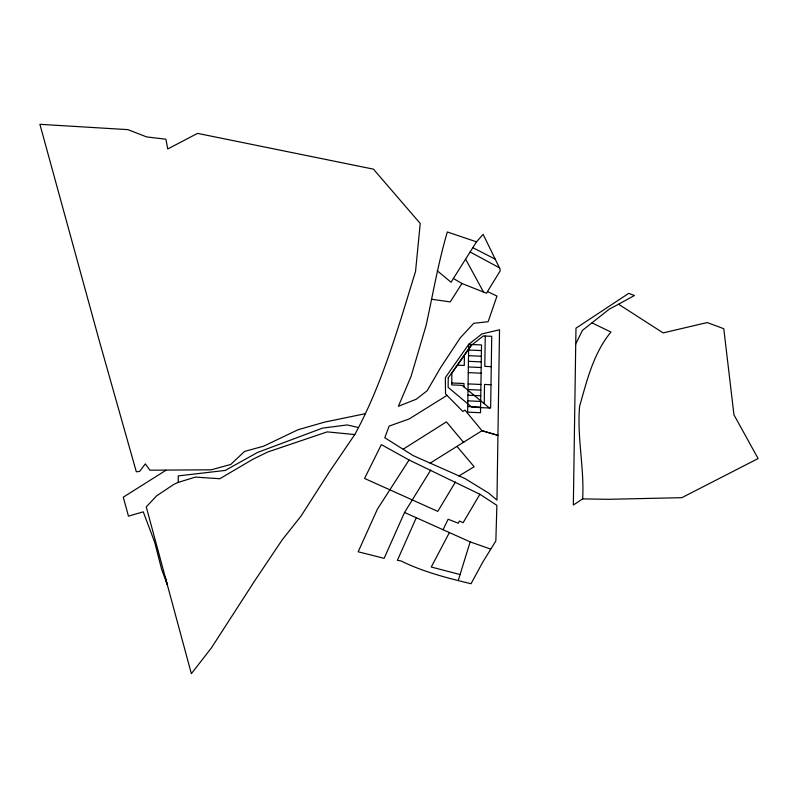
<?xml version="1.0" encoding="UTF-8"?>
<svg xmlns="http://www.w3.org/2000/svg" width="798" height="798" viewBox="0 0 798 798"><rect width="100%" height="100%" fill="white"/><g stroke="black" fill="none" stroke-linecap="round" stroke-linejoin="round"><path stroke-width="1.2" d="M358.521 427.538L354.771 434.561L328.676 472.915L300.946 516.196L282.193 539.857L254.961 580.445L211.46 647.816L191.37 673.692L146.253 506.89L156.558 495.907L174.014 484.266L178.253 482.381L178.273 475.897L225.295 470.421L257.535 452.446L322.542 428.107L347.16 424.945L358.521 427.538C384.077 378.122 399.17 324.387 415.539 271.45L420.227 223.48L373.444 169.146L197.565 133.376L167.72 148.977L165.944 139.231L146.613 136.907L127.919 129.635L39.9 124.308L99.341 340.985L136.308 471.768L139.59 471.448L145.326 463.857L149.884 470.202L211.261 469.803L230.742 464.466L244.547 451.419L263.659 446.172L297.973 429.763L324.766 422.072L365.035 413.753M463.947 386.92L463.997 383.519L451.738 382.97M464.416 355.369L464.266 365.454L457.553 365.155M484.236 403.618L484.526 384.446L490.999 384.736M485.254 336.038L484.795 366.372L491.269 366.671M575.727 343.998L573.343 505.044L582.65 498.88L608.345 499.309L681.841 497.673L758.1 458.561L733.951 414.8L723.786 328.696L707.188 322.562L663.138 332.896L618.56 304.238L609.223 309.175L582.46 330.352L575.727 343.998L575.986 328.178L628.744 293.355L634.44 295.499L618.56 304.238M487.508 291.559L496.974 296.098L488.137 321.714L473.743 323.29L460.097 338.053L440.935 367.09L427.12 390.761L416.257 399.219L398.392 406.282L411.06 376.397L426.042 325.654C432.895 294.472 438.242 262.771 447.329 231.969L476.506 241.844L483.129 234.353L500.127 269.255L500.117 270.991L486.441 293.215L461.942 283.49L453.394 278.472L451.089 282.253L437.194 270.721M458.281 580.405L470.162 541.872L404.536 512.466L384.127 558.351L358.172 551.787L377.464 509.044L409.065 459.987L479.897 494.261L496.885 505.363L495.847 540.934L482.83 562.031L471.01 583.737C447.06 577.952 423.11 571.857 400.885 560.884L397.384 560.356L416.287 517.732M443.05 529.722L448.157 519.229L458.311 523.239L459.399 521.014L463.139 522.68L479.897 494.261M449.394 532.565L431.259 567.029L460.087 574.54M455.439 482.002L437.783 511.388L364.556 478.451L381.364 444.636L409.065 459.987M453.394 278.472L476.506 241.844M404.536 512.466L430.73 470.072M461.942 283.49L450.252 301.903L432.057 299.32M471.568 345.195L451.877 373.215L451.708 384.895L462.092 385.354L489.463 408.007M165.974 470.261L123.291 497.174L128.458 516.146L143.271 511.847L154.762 542.45L161.555 569.054L167.181 584.375L165.116 576.665M430.122 463.159L481.992 430.711L497.942 435.359L481.992 430.711L465.025 410.172L462.87 411.489L445.513 393.873L445.364 377.584L468.695 344.377L481.962 333.903L499.528 329.783L496.964 500.107L488.725 493.124L464.995 478.561L413.115 455.568L384.786 437.743L389.145 426.072L409.025 419.03L447 395.389M403.279 449.124L446.431 421.873L463.748 442.581M458.87 475.997L474.162 466.75L457.254 446.72M178.253 482.381L195.39 477.094L219.829 478.72L252.757 459.339L267.639 452.037L327.2 431.878L354.771 434.561M468.606 350.023L481.443 350.601M468.526 355.669L481.354 356.247M468.436 361.314L481.274 361.893M468.356 366.96L481.184 367.539M468.266 372.606L481.094 373.185M468.097 383.898L480.925 384.476M468.017 389.554L480.845 390.122M467.927 395.2L480.755 395.768M467.837 400.845L480.675 401.424M467.758 406.491L480.586 407.07M470.162 541.872L490.62 549.084M592.076 322.911L610.929 332.068C593.473 353.235 586.949 380.456 579.607 406.322C576.894 437.144 584.405 467.877 582.65 498.88M472.965 247.719L495.219 259.18M470.172 252.018L499.418 267.799M465.663 259.24L483.518 292.048M448.257 377.823L448.117 387.299L471.827 407.209L490.64 408.057L491.728 336.337L483.279 335.958L470.7 345.883L448.257 377.823M468.695 344.377L467.668 412.137L480.506 412.716L481.523 344.945L468.695 344.377"/></g></svg>
